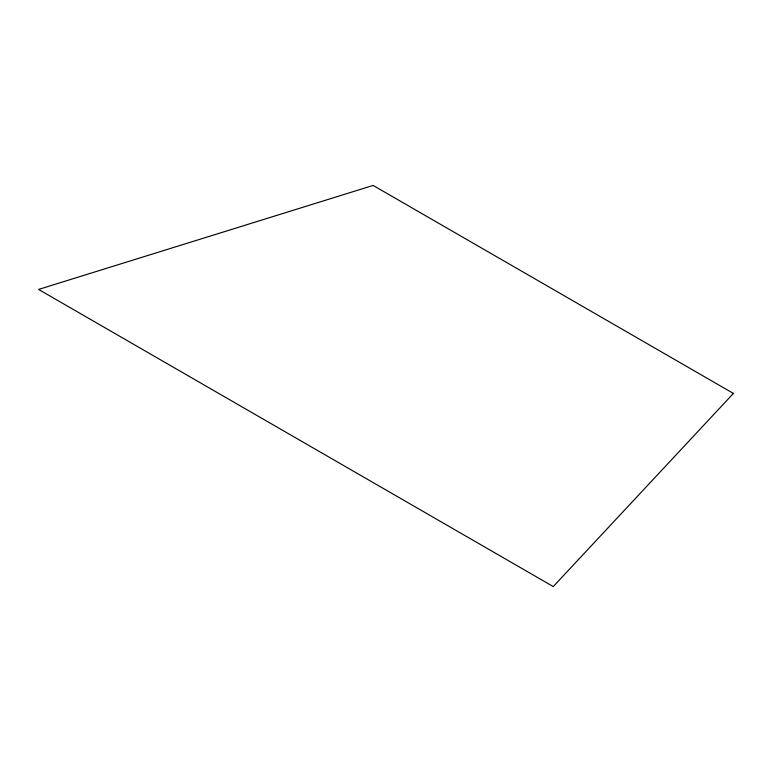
<?xml version="1.0" encoding="UTF-8"?>
<svg xmlns="http://www.w3.org/2000/svg" width="772" height="772" viewBox="0 0 772 772"><rect width="100%" height="100%" fill="white"/><g stroke="black" fill="none" stroke-linecap="round" stroke-linejoin="round"><path stroke-width="1.16" d="M733.4 393.43L553.263 586.566L38.6 289.432L373.137 185.434L733.4 393.43"/></g></svg>
